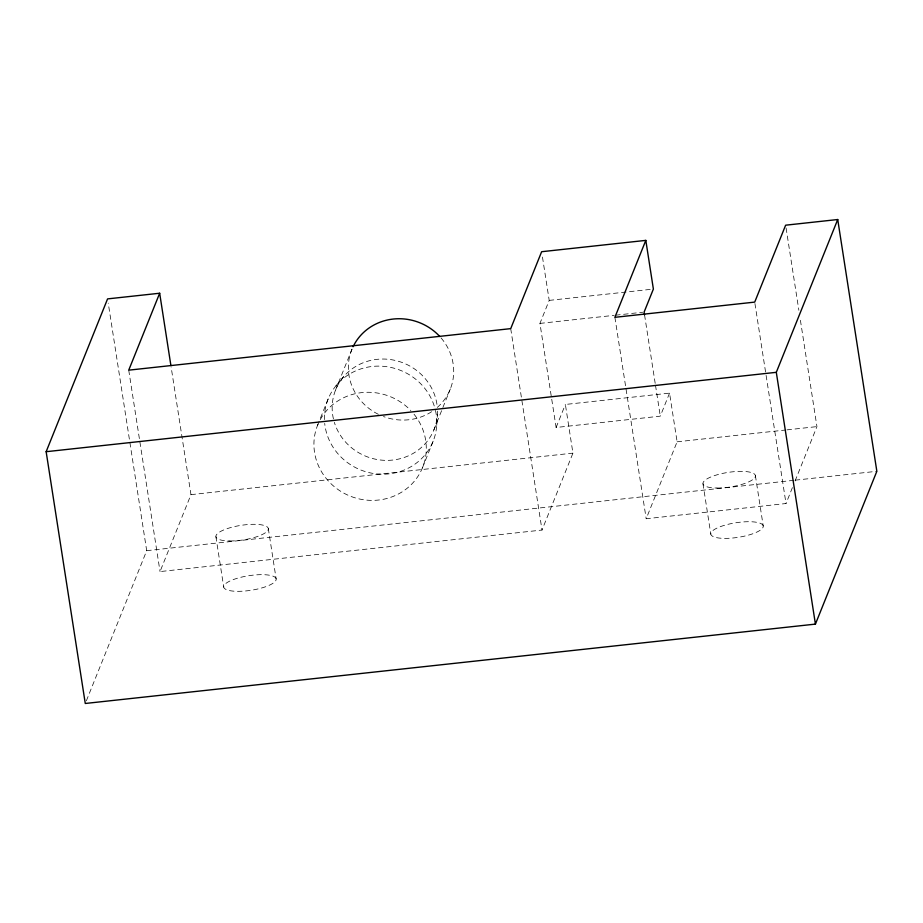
<?xml version="1.0" encoding="UTF-8"?>
<svg xmlns="http://www.w3.org/2000/svg" width="923" height="923" viewBox="0 0 923 923"><rect width="100%" height="100%" fill="white"/><g stroke="black" fill="none" stroke-linecap="round" stroke-linejoin="round"><path stroke-width="0.69" stroke-dasharray="4.62 3.46" d="M436.706 425.422L437.398 414.635M86.347 700.822L146.699 550.673L108.245 303.159M792.407 487.621L786.015 503.531L646.192 518.738L677.113 441.805L669.544 393.129L565.372 404.459L572.941 453.135L542.009 530.056L160.037 571.579L190.969 494.647L171.124 366.996M317.466 425.572L328.334 398.54M335.476 390.244L352.009 349.136M433.845 429.98L450.378 388.871M422.388 467.961L433.256 440.929M669.544 393.129L660.291 416.158L556.119 427.476L539.943 323.408L549.208 300.39L542.286 255.879M556.119 427.476L565.372 404.459M795.072 480.987L816.936 426.611L800.183 318.804M336.018 385.722L343.587 376.734M549.208 300.39L651.95 289.222M539.943 323.408L614.153 315.343M615.583 315.193L642.696 312.239M190.969 494.647L572.941 453.135M677.113 441.805L785.554 430.014M786.973 429.864L816.936 426.611M146.699 550.673L793.815 480.329M795.245 480.168L876.85 471.295M786.084 228.027L798.868 310.29M754.933 303.529L786.015 503.531M755.383 475.53L763.229 526.018A26.525 7.372 -8.8 0 1 724.728 538.386A26.525 7.372 -8.8 0 1 723.078 525.718A26.525 7.372 -8.8 0 1 763.229 526.018M702.968 483.71L710.814 534.186M644.554 314.905L655.261 383.806M655.48 385.214L660.291 416.158M614.891 317.316L646.192 518.738M510.719 328.634L542.009 530.056M268.305 528.475L276.15 578.963A26.525 7.372 -8.8 0 1 237.661 591.331A26.525 7.372 -8.8 0 1 236 578.663A26.525 7.372 -8.8 0 1 276.15 578.963M215.89 536.655L223.735 587.132M128.735 370.158L160.037 571.579M414.046 414.242A56.58 53.626 21.9 0 1 411.993 483.825A56.58 53.626 21.9 0 1 340.229 491.013A56.58 53.626 21.9 0 1 318.181 423.842M320.246 419.653A56.58 53.626 21.9 0 1 410.827 410.573M435.46 410.4A56.58 53.626 21.9 0 1 389.448 473.822A56.58 53.626 21.9 0 1 324.7 423.392M324.458 419.619A56.58 53.626 21.9 0 1 372.269 366.454A56.58 53.626 21.9 0 1 434.745 407.631M437.502 411.104A53.049 50.28 21.9 0 1 392.656 460.058A53.049 50.28 21.9 0 1 334.334 422.319M333.411 418.857A53.049 50.28 21.9 0 1 376.999 359.347A53.049 50.28 21.9 0 1 437.329 407.562M441.056 337.922A53.049 50.28 21.9 0 1 437.317 407.412M431.641 411.704A53.049 50.28 21.9 0 1 383.483 416.527M378.384 414.323A53.049 50.28 21.9 0 1 352.344 348.329M716.906 488.025A26.525 7.372 -8.8 0 0 755.406 475.657A26.525 7.372 -8.8 0 0 715.244 475.368A26.525 7.372 -8.8 0 0 716.906 488.025M229.827 540.97A26.525 7.372 -8.8 0 0 268.328 528.602A26.525 7.372 -8.8 0 0 228.177 528.314A26.525 7.372 -8.8 0 0 229.827 540.97"/><path stroke-width="1.38" d="M159.667 293.237L128.735 370.158L510.719 328.634L541.639 251.714L645.812 240.384L614.891 317.316L754.714 302.109L785.635 225.189L837.726 219.524L876.85 471.295L815.424 624.11L85.274 703.476L46.15 451.705L107.576 298.89L159.667 293.237L170.905 365.577M815.424 624.11L776.301 372.327L837.726 219.524M46.15 451.705L776.301 372.327M645.812 240.384L653.38 289.061L644.116 312.089L644.554 314.905M353.082 346.725A53.049 50.28 21.9 0 1 439.833 336.549"/></g></svg>
